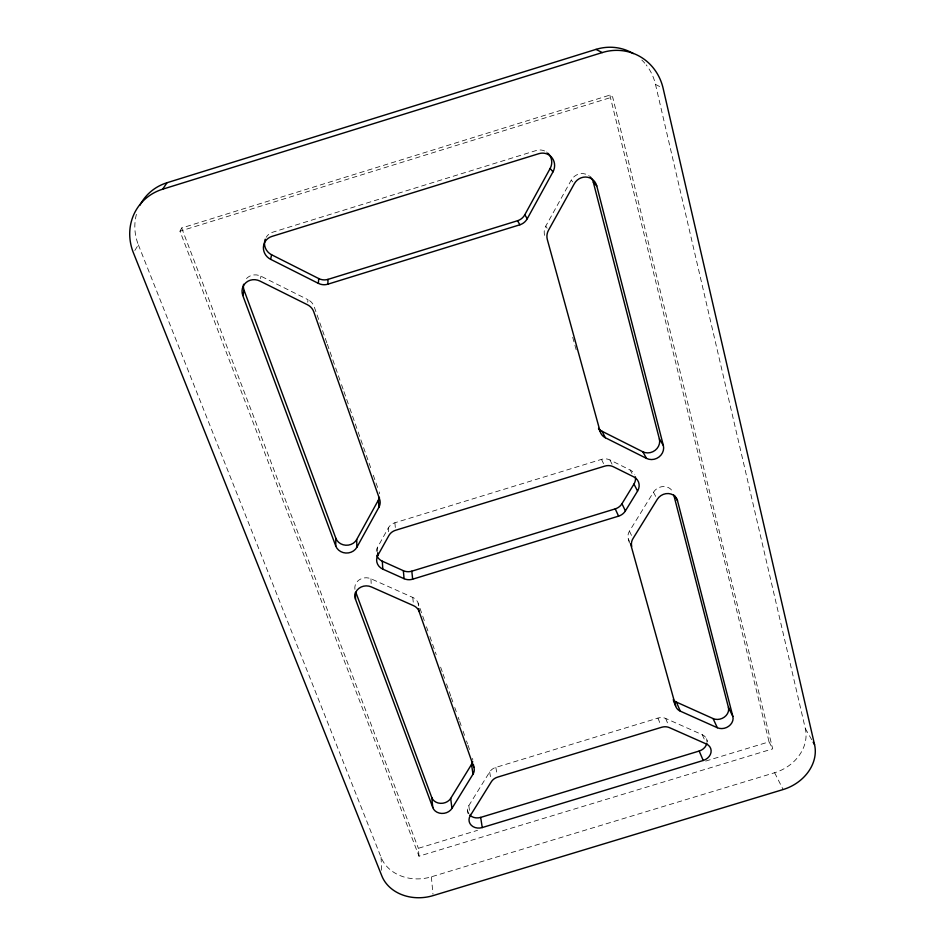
<?xml version="1.0" encoding="UTF-8"?>
<svg xmlns="http://www.w3.org/2000/svg" width="945" height="945" viewBox="0 0 945 945"><rect width="100%" height="100%" fill="white"/><g stroke="black" fill="none" stroke-linecap="round" stroke-linejoin="round"><path stroke-width="0.71" stroke-dasharray="4.72 3.54" d="M307.739 302.223L307.976 299.683L260.997 276.224A12.474 11.848 27.8 0 0 244.554 281.315M260.442 278.633L260.997 276.224M179.975 231.206L181.664 228.005L609.832 95.126L612.632 96.945L772.703 748.853L419.001 856.194L179.975 231.206L612.632 96.945M544.627 235.364A12.238 11.801 -52.2 0 1 545.761 226.15L571.229 180.164A12.486 11.942 -60.4 0 1 587.778 175.038M376.24 551.384A11.21 10.194 -4.5 0 1 377.433 547.533L388.312 527.971A11.257 10.312 -5.3 0 1 394.904 522.762L601.504 459.364A11.281 10.348 -25.5 0 1 609.95 459.967L630.185 470.031A11.234 10.241 -26.3 0 1 634.768 474.839M629.429 543.068L628.26 538.839A11.033 9.887 -24.5 0 1 629.476 531.125L653.456 492.25A11.163 10.064 -27.8 0 1 664.028 486.533A11.163 10.064 -27.8 0 1 673.171 492.782M468.649 813.61A10.253 8.588 -10.6 0 1 468.814 805.648L489.664 771.97A10.336 8.753 -11.7 0 1 495.83 767.399L657.956 718.094A10.36 8.777 -19.8 0 1 665.682 718.448L702.289 734.714A10.289 8.623 -21 0 1 707.002 741.86M134.804 250.484L138.372 244.849A51.29 47.935 36.7 0 1 136.753 213.133M419.001 856.194L418.363 848.303L477.52 830.348M705.691 761.079L769.065 741.837L772.703 748.853M138.372 244.849L381.083 857.339A40.387 33.453 -8 0 0 431.369 876.818L774.616 772.738A40.576 33.642 -23.6 0 0 805.317 728.548L655.487 84.388A51.467 48.36 -70.1 0 0 646.167 64.862M354.918 589.337A11.127 10.005 -3.3 0 1 359.431 579.71A11.127 10.005 -3.3 0 1 370.972 578.789L412.764 597.441A11.009 9.852 -6.6 0 1 418.162 603.123L424.506 621.219M655.487 84.388L660.59 87.046M571.229 180.164L572.776 181.924M545.761 226.15L547.131 228.206M805.317 728.548L811.708 739.699M653.456 492.25L656.007 496.964M630.185 470.031L631.969 473.457M774.616 772.738L783.133 789.536M609.95 459.967L612.183 464.479M601.504 459.364L603.666 463.865M629.476 531.125L631.815 536.098M628.26 538.839L629.417 541.355M706.411 738.754L707.592 741.412M702.289 734.714L704.627 740.029M665.682 718.448L668.339 725.004M657.956 718.094L660.555 724.65M181.664 228.005L418.363 848.303M326.852 342.846L314.153 306.617A12.226 11.73 20.8 0 0 307.976 299.683M327.348 344.24L335.168 366.53M335.652 367.924L341.027 383.245M341.523 384.639L343.472 390.214M343.956 391.608L349.343 406.929M349.827 408.323L357.647 430.613M358.131 432.007L371.326 469.618M373.287 475.193L378.661 490.514M426.455 626.783L427.92 630.953M429.88 636.528L436.224 654.613M440.618 667.146L442.567 672.71M443.063 674.104L444.528 678.274M446.477 683.849L450.871 696.37M451.356 697.764L452.82 701.934M454.781 707.51L456.246 711.679M458.195 717.243L459.164 720.031M459.66 721.425L461.125 725.595M463.074 731.17L464.538 735.34M466.487 740.904L467.468 743.691M467.952 745.085L470.397 752.043M572.705 337.27L576.615 351.422M609.832 95.126L769.065 741.837M495.83 767.399L497.082 774.357M489.664 771.97L490.868 778.963M468.814 805.648L470.043 814.295M467.633 810.633L468.035 813.527M418.162 603.123L418.47 605.899M412.764 597.441L413.331 602.957M431.369 876.818L432.975 894.171M394.904 522.762L395.329 527.783M388.312 527.971L388.596 531.763M377.433 547.533L377.646 551.431M370.972 578.789L371.196 584.199M381.083 857.339L381.603 870.227M641.832 60.078A51.467 48.36 -70.1 0 1 644.797 63.197M379.146 491.908A11.434 10.572 -1.8 0 1 379.595 493.703M546.493 152.015A12.616 12.167 -68.1 0 1 547.344 152.653M544.639 150.976A12.616 12.167 -68.1 0 0 536.276 150.503L272.762 232.198A12.604 12.084 34.5 0 0 266.183 237.301M588.676 175.593A12.486 11.942 -60.4 0 1 589.503 176.219M472.571 758.351A10.43 8.883 -10 0 1 472.772 759.886"/><path stroke-width="1.42" d="M335.735 545.962L242.794 295.466A12.639 12.002 27.1 0 1 246.113 282.484A12.639 12.002 27.1 0 1 259.887 281.043L307.503 304.774A12.391 11.872 20 0 1 313.764 311.791L379.606 499.125A11.576 10.678 -2 0 1 378.898 507.276L356.867 547.261A11.482 10.454 -1 0 1 345.811 553.026A11.482 10.454 -1 0 1 335.735 545.962L335.829 538.237L244.141 290.469A12.474 11.848 27.8 0 1 243.586 284.268M327.832 284.197L519.892 224.78A12.509 12.191 -58.4 0 0 527.251 218.744L552.99 171.836A12.781 12.32 -67.2 0 0 538.933 153.657L271.794 236.463A12.769 12.238 33.7 0 0 270.613 259.308L318.37 283.37A12.509 12.12 26.3 0 0 327.832 284.197L328.045 279.366L517.541 220.74A12.344 12.037 -59.8 0 0 524.794 214.775L550.155 168.458A12.616 12.167 -68.1 0 0 548.135 153.373M318.37 283.37L318.701 278.551L271.593 254.76A12.604 12.084 34.5 0 1 264.683 241.235M270.613 259.308L271.593 254.76M242.794 295.466L244.141 290.469M356.867 547.261L356.702 539.524L378.461 499.964A11.434 10.572 -1.8 0 0 379.453 497.365M377.858 555.329L388.879 535.555A11.399 10.407 -5.4 0 1 395.553 530.287L604.753 466.121A11.423 10.454 -25.3 0 1 613.293 466.724L633.764 476.882A11.375 10.348 -26.2 0 1 637.568 491.069L625.401 510.914A11.316 10.253 -24.4 0 1 618.585 516.135L412.658 579.19A11.293 10.218 -6.5 0 1 404.082 578.694L382.796 569.126A11.352 10.3 -4.7 0 1 377.858 555.329L377.716 552.731M376.748 555.341A11.21 10.194 -4.5 0 0 382.312 561.2L403.338 570.685A11.151 10.123 -6.4 0 0 411.819 571.182L615.23 508.882A11.175 10.159 -24.5 0 0 621.964 503.72L633.953 484.076A11.234 10.241 -26.3 0 0 635.359 476.764M355.875 592.409L431.77 797.533A10.348 8.718 -8.9 0 0 440.559 803.345A10.348 8.718 -8.9 0 0 450.694 798.395L471.52 764.434A10.43 8.883 -10 0 0 472.665 761.446M355.391 592.409L355.509 599.272L432.786 807.573A10.466 8.788 -9 0 0 441.681 813.432A10.466 8.788 -9 0 0 451.934 808.436L473.008 774.168A10.549 8.954 -10 0 0 473.847 767.293L473.421 764.529M596 49.388L602.272 52.566A52.707 49.483 -69.1 0 1 663.142 88.381L814.555 744.66A41.379 34.103 -23.5 0 1 783.133 789.536L433.105 895.612A41.202 33.902 -8.1 0 1 381.839 875.944L133.375 252.728A52.53 49.034 35.8 0 1 162.67 189.189L167.029 182.728L596 49.388A51.467 48.36 -70.1 0 1 633.339 53.605M162.67 189.189L602.272 52.566M469.866 815.145A10.253 8.588 -10.6 0 0 480.674 817.401L699.182 751.039A10.289 8.623 -21 0 0 706.86 743.16M482.233 827.56L703.222 760.477A10.395 8.682 -20.9 0 0 711.006 752.503A10.395 8.682 -20.9 0 0 706.387 744.01L669.403 727.626A10.478 8.848 -19.8 0 0 661.595 727.284L497.578 777.144A10.454 8.824 -11.7 0 0 491.353 781.751L470.244 815.736A10.371 8.659 -10.6 0 0 471.295 825.292A10.371 8.659 -10.6 0 0 482.233 827.56L480.674 817.401M673.454 700.765L675.628 705.903A10.584 8.989 -21.5 0 0 680.27 711.136L717.326 727.721A10.501 8.824 -22.5 0 0 728.713 726.256A10.501 8.824 -22.5 0 0 732.859 716.475L677.506 500.685L674.789 495.971M673.23 699.666A10.454 8.918 -21.5 0 0 676.419 702.1L713.085 718.578A10.383 8.753 -22.6 0 0 724.342 717.125A10.383 8.753 -22.6 0 0 728.43 707.439L673.797 495.05M598.823 428.853L600.11 431.416A11.6 10.726 -28.6 0 0 605.355 437.748L646.545 458.419A11.517 10.513 -30 0 0 659.031 456.967A11.517 10.513 -30 0 0 663.343 445.473L596.767 185.917L593.365 182.373A12.486 11.942 -60.4 0 0 591.617 178.534M598.516 428.333A11.458 10.619 -28.9 0 0 602.083 431.298L642.789 451.769A11.375 10.407 -30.2 0 0 655.121 450.34A11.375 10.407 -30.2 0 0 659.374 438.964L593.365 182.373M550.155 168.458L552.99 171.836M524.794 214.775L527.251 218.744M659.374 438.964L663.343 445.473M517.541 220.74L519.892 224.78M813.125 742.179L814.555 744.66M642.789 451.769L646.545 458.419M633.953 484.076L637.568 491.069M602.083 431.298L605.355 437.748M728.43 707.439L732.859 716.475M621.964 503.72L625.401 510.914M713.085 718.578L717.326 727.721M615.23 508.882L618.585 516.135M630.587 543.871L675.628 705.903M699.182 751.039L703.222 760.477M676.419 702.1L680.27 711.136M418.765 608.663L419.072 611.439L473.847 767.293M600.11 431.416L547.332 239.581A12.403 11.954 -51.3 0 1 548.502 230.249L574.336 183.696A12.663 12.096 -59.6 0 1 596.767 185.917M471.52 764.434L473.008 774.168M450.694 798.395L451.934 808.436M411.819 571.182L412.658 579.19M431.77 797.533L432.786 807.573M403.338 570.685L404.082 578.694M378.461 499.964L378.898 507.276M382.312 561.2L382.796 569.126M677.506 500.685A11.305 10.159 -27.6 0 0 668.481 493.562A11.305 10.159 -27.6 0 0 657.295 499.314L632.985 538.591A11.163 9.982 -24.4 0 0 631.744 546.387M419.072 611.439A11.139 9.946 -6.7 0 0 413.615 605.71L371.314 586.904A11.269 10.1 -3.5 0 0 358.864 588.392A11.269 10.1 -3.5 0 0 355.509 599.272M356.702 539.524A11.34 10.348 -0.8 0 1 345.776 545.23A11.34 10.348 -0.8 0 1 335.829 538.237M264.919 240.195A12.604 12.084 34.5 0 1 265.261 239.191M328.045 279.366A12.344 11.966 27.4 0 1 318.701 278.551M590.282 176.928A12.486 11.942 -60.4 0 1 590.991 177.695M139.907 205.278A51.29 47.935 36.7 0 1 167.029 182.728"/></g></svg>
